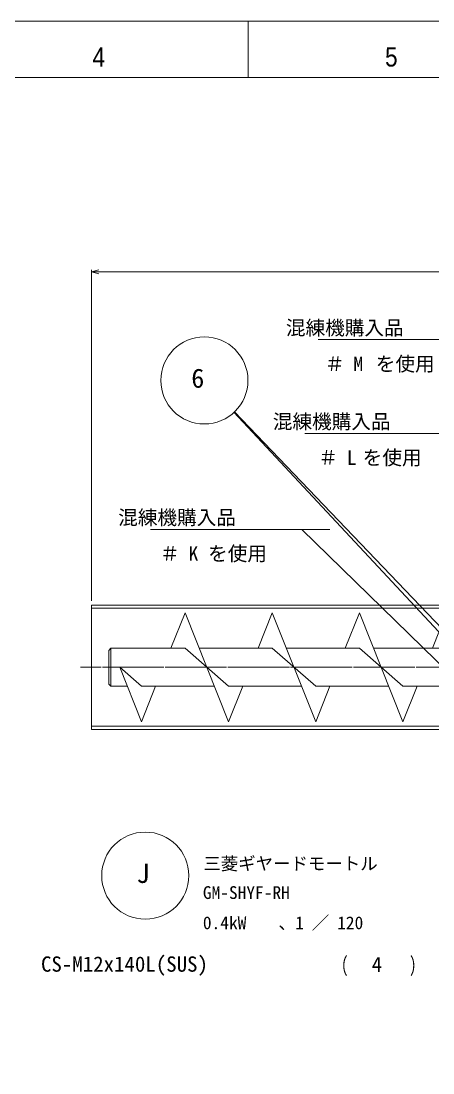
# Model space of a CAD drawing. Units: millimetres at full size. Extents: x -24503 to 24503, y -7436 to 7436.
# Drawn here: x 14101 to 14479, y 1728 to 2694 of the extents above; entities that cross this region are included whole.
import ezdxf
from ezdxf.enums import TextEntityAlignment as Align

# ---------------------------------------------------------------- set-up
doc = ezdxf.new("R2010")
doc.units = ezdxf.units.MM
doc.header["$LTSCALE"] = 4.8
doc.linetypes.add('CHAIN2', pattern=[12, 9, -1, 1, -1])
for name, color, linetype, lineweight in [('0-2_08_DIM', 3, 'Continuous', 9), ('0-4_0', 2, 'Continuous', 9), ('0-D_03_かくれ線', 5, 'Continuous', 9), ('0-F_04_中心線', 4, 'CHAIN2', 9), ('1-1_Defpoints', 134, 'Continuous', 9), ('1-2_99_図枠', 134, 'Continuous', 9), ('1-3_07_寸法線', 3, 'Continuous', 9)]:
    doc.layers.add(name, color=color, linetype=linetype, lineweight=lineweight)
doc.layers.add('0-9_07_TEXT', color=2, linetype='Continuous')
doc.styles.add('ＭＳ ゴシック', font='')
doc.styles.add('ＭＳ Ｐゴシック', font='')
doc.styles.get('ＭＳ ゴシック').set_extended_font_data('MS Gothic')
doc.styles.get('ＭＳ Ｐゴシック').set_extended_font_data('MS PGothic')

# ---------------------------------------------------------------- blocks, each defined once
blk = doc.blocks.new('U264')
at = {"layer": '0-9_07_TEXT', "color": 13, "style": 'ＭＳ ゴシック', "width": 0.65}
for s, p in [('(', (44.945, 0.9475)), (')', (54.7145, 0.9475))]:
    blk.add_text(s, height=2.199, dxfattribs=at).set_placement(p, align=Align.BOTTOM_LEFT)
blk = doc.blocks.new('_Open30')
at = {"layer": '0-2_08_DIM'}
blk.add_line((0, 0), (-1, 0), dxfattribs=at)
blk.add_lwpolyline([(-1, 0.26795), (0, 0), (-1, -0.26795)], dxfattribs=at)
blk = doc.blocks.new('AM_BALLOON1')
at = {"layer": '0-2_08_DIM'}
blk.add_circle((0, 0), 5, dxfattribs=at)

msp = doc.modelspace()

# ---------------------------------------------------------------- linework, layer by layer
at = {"layer": '0-2_08_DIM', "color": 2}
for p, q in [((14373.304, 2401.624), (14538.052, 2401.624)), ((14361.301, 2315.471), (14526.049, 2315.471)), ((14219.354, 2227.333), (14384.102, 2227.333))]:
    msp.add_line(p, q, dxfattribs=at)
at = {"layer": '0-2_08_DIM'}
for p, q in [((14488.046, 2128.805), (14296.126, 2334.967)), ((14494.201, 2128.621), (14296.541, 2335.308))]:
    msp.add_line(p, q, dxfattribs=at)
at = {"layer": '0-2_08_DIM', "color": 2}
msp.add_lwpolyline([(14493.689, 2095.142), (14358.314, 2227.333), (14356.154, 2227.333)], dxfattribs=at)
at = {"layer": '0-4_0', "color": 134}
for p, q in [((14488.211, 2157.77), (14165.211, 2157.77)), ((14165.211, 2043.47), (14165.211, 2157.77)), ((14488.211, 2043.47), (14165.211, 2043.47))]:
    msp.add_line(p, q, dxfattribs=at)
at = {"layer": '0-D_03_かくれ線'}
for p, q in [((14638.211, 2154.77), (14165.211, 2154.77)), ((14251.211, 2150.62), (14238.211, 2118.12)), ((14291.211, 2050.62), (14251.211, 2150.62)), ((14331.211, 2150.62), (14318.211, 2118.12)), ((14371.211, 2050.62), (14331.211, 2150.62)), ((14411.211, 2150.62), (14398.211, 2118.12)), ((14451.211, 2050.62), (14411.211, 2150.62)), ((14491.211, 2150.62), (14478.211, 2118.12)), ((14181.211, 2116.12), (14183.211, 2118.12)), ((14216.211, 2118.118), (14183.209, 2118.118)), ((14183.211, 2118.12), (14183.211, 2083.12)), ((14251.211, 2118.12), (14184.211, 2118.12)), ((14291.211, 2083.12), (14251.211, 2118.12)), ((14331.211, 2118.12), (14264.211, 2118.12)), ((14371.211, 2083.12), (14331.211, 2118.12)), ((14411.211, 2118.12), (14344.211, 2118.12)), ((14451.211, 2083.12), (14411.211, 2118.12)), ((14491.211, 2118.12), (14424.211, 2118.12)), ((14181.211, 2085.12), (14181.211, 2116.12)), ((14211.211, 2050.62), (14191.211, 2100.62)), ((14211.211, 2083.12), (14191.211, 2100.62)), ((14181.211, 2085.12), (14183.211, 2083.12)), ((14183.211, 2083.121), (14198.211, 2083.121)), ((14211.211, 2083.121), (14278.211, 2083.121)), ((14224.211, 2083.12), (14211.211, 2050.62)), ((14291.211, 2083.121), (14358.211, 2083.121)), ((14304.211, 2083.12), (14291.211, 2050.62)), ((14371.211, 2083.121), (14438.211, 2083.121)), ((14384.211, 2083.12), (14371.211, 2050.62)), ((14451.211, 2083.121), (14518.211, 2083.121)), ((14464.211, 2083.12), (14451.211, 2050.62)), ((14628.211, 2046.47), (14165.211, 2046.47))]:
    msp.add_line(p, q, dxfattribs=at)
at = {"layer": '0-F_04_中心線'}
for p, q in [((15095.791, 2100.62), (14155.211, 2100.62)), ((14175.327, 2100.62), (15388.211, 2100.62))]:
    msp.add_line(p, q, dxfattribs=at)
at = {"layer": '1-1_Defpoints'}
msp.add_lwpolyline([(13235.079, 415.766), (16457.642, 415.766), (16457.642, 2694.346), (13235.079, 2694.346)], close=True, dxfattribs=at)
at = {"layer": '1-2_99_図枠'}
msp.add_line((14309.267, 2642.341), (14309.267, 2694.346), dxfattribs=at)
msp.add_lwpolyline([(13390.935, 467.538), (16405.637, 467.538), (16405.637, 2642.341), (13390.935, 2642.341)], close=True, dxfattribs=at)
at = {"layer": '1-3_07_寸法線'}
for p, q in [((14165.211, 2161.77), (14165.211, 2465.884)), ((14172.211, 2463.884), (15398.211, 2463.884))]:
    msp.add_line(p, q, dxfattribs=at)

# ---------------------------------------------------------------- block references
at = {"layer": '0-2_08_DIM'}
for name, p, xscale, yscale in [('AM_BALLOON1', (14268.949, 2364.16), 8, 8), ('AM_BALLOON1', (14268.949, 2364.16), 8, 8), ('AM_BALLOON1', (14214.715, 1909.167), 8, 8), ('U264', (14107.03, 1810.3), 6.4, 6.4)]:
    msp.add_blockref(name, p, dxfattribs=dict(at, xscale=xscale, yscale=yscale))
at = {"layer": '1-3_07_寸法線', "xscale": 7, "yscale": 7, "rotation": 180}
msp.add_blockref('_Open30', (14165.211, 2463.884), dxfattribs=at)

# ---------------------------------------------------------------- texts
at = {"layer": '0-2_08_DIM', "color": 2}
for s, style, p in [('混練機購入品', 'ＭＳ Ｐゴシック', (14343.826, 2401.966)), ('を使用', 'ＭＳ Ｐゴシック', (14426.338, 2368.798)), ('＃', 'ＭＳ Ｐゴシック', (14379.595, 2368.798)), ('M', 'ＭＳ ゴシック', (14405.767, 2368.798)), ('混練機購入品', 'ＭＳ Ｐゴシック', (14331.823, 2315.813)), ('＃', 'ＭＳ Ｐゴシック', (14373.592, 2282.645)), ('を使用', 'ＭＳ Ｐゴシック', (14414.335, 2282.645)), ('L', 'ＭＳ ゴシック', (14399.764, 2282.645)), ('混練機購入品', 'ＭＳ Ｐゴシック', (14189.876, 2227.675)), ('を使用', 'ＭＳ Ｐゴシック', (14272.388, 2194.507)), ('＃', 'ＭＳ Ｐゴシック', (14228.216, 2194.507)), ('K', 'ＭＳ ゴシック', (14254.388, 2194.507))]:
    msp.add_text(s, height=13.2, dxfattribs=dict(at, style=style)).set_placement(p, align=Align.BOTTOM_LEFT)
at = {"layer": '0-4_0', "color": 134, "style": 'ＭＳ ゴシック'}
for s, p in [('6', (14256.949, 2352.16)), ('6', (14256.949, 2352.16)), ('J', (14206.715, 1897.167))]:
    msp.add_text(s, height=17.6, dxfattribs=at).set_placement(p, align=Align.BOTTOM_LEFT)
at = {"layer": '0-9_07_TEXT'}
for s, style, p in [('三菱ギヤードモートル', 'ＭＳ Ｐゴシック', (14268.044, 1910.887)), ('GM-SHYF-RH', 'ＭＳ ゴシック', (14267.582, 1884.22)), ('0.4kW', 'ＭＳ ゴシック', (14267.582, 1856.465)), ('1', 'ＭＳ ゴシック', (14352.371, 1856.465)), ('／', 'ＭＳ Ｐゴシック', (14367.609, 1856.465)), ('120', 'ＭＳ ゴシック', (14390.873, 1856.465)), ('、', 'ＭＳ Ｐゴシック', (14336.915, 1856.465))]:
    msp.add_text(s, height=11.73, dxfattribs=dict(at, style=style)).set_placement(p, align=Align.BOTTOM_LEFT)
at = {"layer": '0-9_07_TEXT', "color": 134, "style": 'ＭＳ ゴシック'}
for s, p in [('CS-M12x140L(SUS)', (14118.991, 1816.672)), ('4', (14422.586, 1816.364))]:
    msp.add_text(s, height=14.08, dxfattribs=at).set_placement(p, align=Align.BOTTOM_LEFT)
at = {"layer": '1-2_99_図枠', "style": 'ＭＳ Ｐゴシック', "width": 0.9}
for s, p in [('4', (14166.265, 2647.25)), ('5', (14434.812, 2647.25))]:
    msp.add_text(s, height=17.6, dxfattribs=at).set_placement(p, align=Align.BOTTOM_LEFT)

doc.saveas('drawing.dxf')
